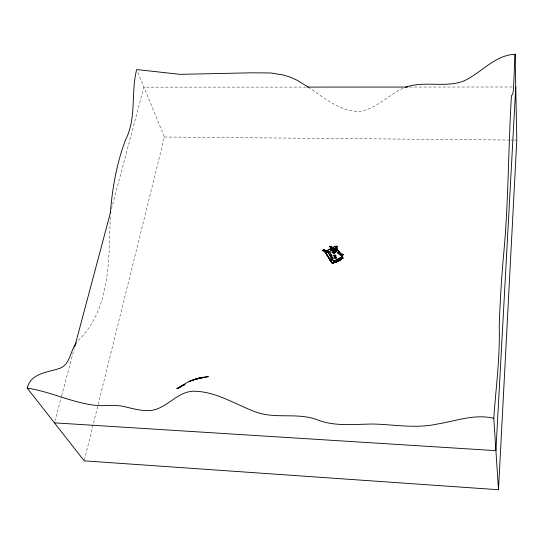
<?xml version="1.0" encoding="UTF-8"?>
<svg xmlns="http://www.w3.org/2000/svg" width="544" height="544" viewBox="0 0 544 544"><rect width="100%" height="100%" fill="white"/><g stroke="black" fill="none" stroke-linecap="round" stroke-linejoin="round"><path stroke-width="0.41" stroke-dasharray="2.72 2.04" d="M110.248 216.838C108.834 259.121 110.82 309.522 77.602 341.156M84.402 460.013L164.438 137.006L137.285 71.08M54.869 421.219L61.431 396.59M61.615 395.916L74.229 348.575M111.452 208.91L143.908 87.156L307.312 87.088M75.772 343.822L77.146 341.822M329.358 251.824L330.82 251.063M328.807 252.239L330.222 251.505M329.875 253.157L331.228 252.45M331.874 256.006L330.045 253.191L331.514 252.423M403.077 88.339C388.028 95.044 376.346 109.256 359.353 111.35C339.755 111.724 324.197 97.675 308.774 87.502M409.564 87.047L512.353 87.006M164.438 137.006L510.007 140.053M510.857 140.06L513.407 140.08M514.25 140.087L516.8 140.114M332.425 256.006L329.678 251.777L330.045 253.191M332.105 255.748L329.474 251.627M329.623 251.988L331.888 255.476M329.732 252.817L331.745 255.979"/><path stroke-width="0.82" d="M110.364 212.996L110.364 212.976C112.316 188.054 116.708 162.942 125.712 139.522C136.7 117.728 130.832 92.555 136.653 69.55L180.071 74.338L252.158 72.808L270.66 72.957L283.58 75.052L290.306 77.146L297.289 80.328L308.523 87.339M75.942 343.584C70.013 351.424 70.339 363.875 60.18 368.179C48.192 372.436 30.804 372.898 27.2 388.096L84.198 460.843L498.494 489.736L493.782 418.343C495.91 387.62 500.133 357.061 499.215 326.135C500.052 301.274 501.595 276.44 503.9 251.675C508.599 199.852 508.259 147.628 511.455 95.764L512.72 94.126L513.448 89.508L515.1 54.264C494.258 55.128 480.876 73.63 462.808 81.43C444.339 87.863 423.885 80.587 405.314 87.285M498.494 489.736L516.8 140.114L515.1 54.264M515.746 87.006L495.91 450.65L54.434 422.851M332.2 250.213L332.676 250.444L332.085 251.199L332.649 251.26L333.241 250.505L332.262 250.22L332.085 251.199L334.601 253.375L335.213 252.627L335.056 249.288L333.662 248.526L332.445 250.029L333.547 252.26M332.636 252.226L333.118 252.763L333.683 251.722L333.098 251.437L332.568 252.198L333.118 252.763M333.962 252.096L333.792 253.184L334.601 253.048L335.335 251.988L333.962 252.096L333.996 252.606L334.764 251.967L334.601 253.048L334.07 252.708L333.792 253.184L335.254 252.532M334.852 252.6L335.335 251.988M335.335 255.666L335.9 255.394L335.362 255.19A7.099 6.678 -66.1 0 0 334.397 255.197A6.263 5.896 -66 0 0 333.934 255.252L334.852 255.741M336.484 250.954L336.206 251.845L335.002 252.008L336.11 250.546L336.797 251.083L336.206 251.845L335.519 251.308L336.342 250.974L336.11 250.546L335.294 251.627L335.634 251.892L336.797 251.083L336.41 250.893M74.664 346.943L110.799 211.364M333.615 252.654L333.73 253.273L333.615 252.654L333.35 253.15L333.73 253.273L334.689 252.572M331.119 261.011L331.677 261.773L331.14 261.494A6.888 4.257 30.8 0 1 330.528 260.95A6.664 4.121 30.8 0 1 330.079 260.494L330.004 260.324A21.005 3.169 -68.8 0 1 331.622 256.734L331.84 256.884A6.249 5.562 74.2 0 1 332.207 257.183A7.079 6.297 74.1 0 1 332.901 257.883L333.118 258.454L332.608 258.223M333.098 251.437L332.534 252.477L334.397 252.11M335.342 252.273L335.634 251.892M334.206 252.62L333.907 253.001L334.485 252.654M333.662 248.526L332.445 250.029L333.839 250.784L334.601 253.375M324.292 249.961L324.136 249.574A7.82 7.766 15.9 0 0 323.422 249.812A8.024 7.97 15.9 0 0 322.558 250.192L322.096 250.675L322.986 250.6M331.622 256.734L331.922 257.618M341.639 255.184L341.469 255.68A7.82 4.61 -14.3 0 0 342.142 255.381A8.024 4.733 -14.3 0 0 342.944 254.959L343.386 254.592L341.931 255.048M330.004 260.324L330.507 260.481M323.272 250.519L324.006 250.213M338.409 253.048L337.674 252.797A7.283 6.807 -74.3 0 1 338.137 252.532A8.31 7.759 -74.2 0 1 339.15 252.083L339.803 252.11L339.102 252.708M333.921 252.776L333.424 253.157L334.533 252.511M181.642 386.24L178.35 388.124C187.041 381.385 197.452 377.529 208.379 376.632L202.592 377.76M341.714 256.353L341.945 257.829L334.839 261.542L334.478 260.134M333.751 261.351L342.088 256.836L333.751 261.351L332.384 259.236M335.621 260.936L340.796 258.237M335.566 261.093L342.598 257.421M334.92 261.705L332.493 263.344L334.92 261.705L335.104 262.188L343.053 258.04L341.231 255.258M343.053 258.04L332.432 263.718L332.309 263.276L335.016 261.861M335.981 262.337L341.142 259.644M340.694 260.005L335.927 262.494L335.539 260.97M331.473 257.829L326.869 250.641L330.337 248.839M331.724 248.118L335.192 246.31L331.765 248.261M327.604 250.43L330.378 248.982M327.556 251.736L325.074 252.899L327.284 252.096A7.235 2.326 -20.7 0 1 326.781 252.314A8.248 2.652 -20.7 0 1 325.706 252.729L325.55 252.783A27.758 8.452 48.6 0 0 322.286 250.349M332.493 263.344L325.917 253.171L328.324 251.539M332.432 263.718L325.659 253.232L328.413 251.872M184.967 384.554L176.773 388.545L184.831 384.608M333.683 251.722L332.629 252.083M199.553 378.454L201.878 377.658L193.249 379.794L198.213 378.651M334.458 257.999L336.627 257.863L336.022 257.931A6.888 0.925 -5.4 0 1 335.213 257.972A6.664 0.898 -5.4 0 1 334.594 257.999L334.458 257.999A21.128 0.632 71.8 0 1 333.669 255.306M199.866 378.264L204 377.312L197.628 378.733L200.933 378.087M329.814 246.439L331.072 247.078L331.575 246.609A6.637 6.399 24.4 0 0 330.922 246.493A6.861 6.616 24.4 0 0 330.092 246.432L329.814 246.439A20.924 1.238 75.4 0 1 330.881 250.172L331.024 250.199A7.031 3.645 2.9 0 0 332.024 250.322A6.215 3.223 2.9 0 0 332.506 250.362L332.656 250.369M336.988 246.854L337.402 246.439A6.65 5.127 -58.7 0 0 336.906 246.296A6.875 5.297 -58.7 0 0 336.246 246.194L335.757 246.296L336.246 246.684M307.754 87.088L407.932 87.054M336.525 248.86L335.097 248.588A7.045 0.408 8.3 0 0 335.852 248.737A6.222 0.36 8.3 0 0 336.246 248.812L336.546 248.853A21.087 7.12 86 0 1 337.511 246.48M341.251 255.734L341.312 255.734A27.764 10.241 39.7 0 0 337.423 252.967M27.2 388.096C50.211 391.537 71.454 402.465 94.636 405.246C104.074 406.456 113.635 404.403 123.019 406.361C130.832 408.041 138.564 410.482 146.628 410.564C165.056 411.624 175.494 391.843 193.276 391.218C215.716 391.224 235.069 404.321 255.469 411.89C275.903 419.56 298.438 411.808 318.906 420.417C336.634 426.754 355.388 424.048 373.728 424.041C394.794 424.64 416.058 428.686 436.968 424.096C455.688 421.124 474.742 413.596 493.782 418.343M330.881 250.172L330.5 250.022L332.622 250.206M333.499 248.574L335.056 249.288L333.839 250.784L333.363 248.744M334.512 252.253L335.213 252.627M332.425 258.087L332.017 257.747M334.193 253.035L332.194 250.301M331.718 246.643L331.752 246.69A20.91 1.272 75.4 0 1 332.697 250.056M336.675 248.302L339.408 252.47M336.498 248.105L339.109 252.096M341.292 255.422L343.08 258.155M336.505 248.404L339.327 252.627M341.17 255.435L342.122 256.979M336.389 248.465L338.994 252.436M334.723 261.603L335.104 262.188M326.869 250.641L331.432 257.686M332.343 259.094L333.717 261.208M325.829 252.838L330.65 260.304M331.527 261.657L332.404 263.017M332.309 263.276L325.536 252.783L325.659 253.232M334.376 260.263L334.784 261.698L342.122 257.863L341.775 256.448M335.213 257.978A21.746 0.639 71.8 0 1 334.397 255.197M336.301 257.91A21.155 0.605 71.8 0 1 335.505 255.204M335.206 257.89A16.449 0.483 71.8 0 1 335.084 257.496M334.975 257.128A16.449 0.483 71.8 0 1 334.873 256.768M334.771 256.428A16.449 0.483 71.8 0 1 334.676 256.095M334.635 255.945A16.449 0.483 71.8 0 1 334.58 255.768M330.528 260.95A21.61 3.244 -68.8 0 1 332.207 257.19M331.357 261.664A21.032 3.142 -68.8 0 1 332.989 257.999M330.847 260.352A16.368 2.468 -68.8 0 1 330.949 260.114M331.051 259.876A16.368 2.468 -68.8 0 1 331.16 259.638M331.371 259.162A16.368 2.468 -68.8 0 1 331.48 258.924M331.582 258.686A16.368 2.468 -68.8 0 1 331.69 258.454M331.792 258.223A16.368 2.468 -68.8 0 1 331.894 258.006M335.852 248.737A21.685 7.33 86 0 1 336.906 246.296M334.995 248.567A21.08 7.14 86 0 1 336.022 246.194M336.063 248.737A16.395 5.556 86 0 1 336.314 248.05M336.444 247.731A16.395 5.556 86 0 1 336.79 247.017M323.422 249.812A28.533 8.711 48.6 0 1 326.781 252.314M324.299 249.54A27.73 8.486 48.6 0 1 327.563 251.967M323.877 250.308A21.61 6.623 48.6 0 1 324.108 250.471M324.516 250.757A21.61 6.623 48.6 0 1 324.931 251.056M325.36 251.376A21.61 6.623 48.6 0 1 325.57 251.539M325.999 251.865A21.61 6.623 48.6 0 1 326.448 252.226M338.137 252.532A28.56 10.54 39.7 0 1 342.142 255.381M339.3 252.035A27.778 10.282 39.6 0 1 343.196 254.81M338.579 253.008A21.651 8.031 39.7 0 1 338.864 253.198M339.354 253.531A21.651 8.031 39.7 0 1 339.606 253.708M340.116 254.062A21.651 8.031 39.7 0 1 340.367 254.245M340.87 254.612A21.651 8.031 39.7 0 1 341.115 254.796M330.922 246.493A21.508 1.292 75.4 0 1 332.024 250.328M331.072 247.078A16.286 0.979 75.4 0 1 331.146 247.336M331.208 247.561A16.286 0.979 75.4 0 1 331.276 247.792M331.486 248.513A16.286 0.979 75.4 0 1 331.622 248.996M331.69 249.24A16.286 0.979 75.4 0 1 331.758 249.485M195.194 379.311L189.047 381.426L199.498 377.998L195.194 379.311"/></g></svg>
